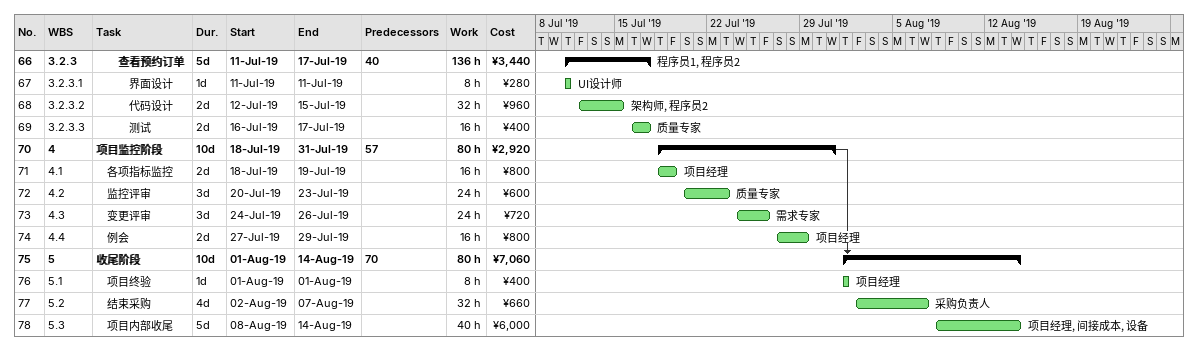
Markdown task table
| ID | WBS | Task | Duration | Start | Finish | Predecessors | Resources | Work (h) | Cost (¥) |
|---|---|---|---|---|---|---|---|---|---|
| 66 | 3.2.3 | **查看预约订单** | 5d | 2019-07-11 | 2019-07-17 | 40 | 程序员1, 程序员2 | 136 | 3440 |
| 67 | 3.2.3.1 | 界面设计 | 1d | 2019-07-11 | 2019-07-11 |  | UI设计师 | 8 | 280 |
| 68 | 3.2.3.2 | 代码设计 | 2d | 2019-07-12 | 2019-07-15 |  | 架构师, 程序员2 | 32 | 960 |
| 69 | 3.2.3.3 | 测试 | 2d | 2019-07-16 | 2019-07-17 |  | 质量专家 | 16 | 400 |
| 70 | 4 | **项目监控阶段** | 10d | 2019-07-18 | 2019-07-31 | 57 |  | 80 | 2920 |
| 71 | 4.1 | 各项指标监控 | 2d | 2019-07-18 | 2019-07-19 |  | 项目经理 | 16 | 800 |
| 72 | 4.2 | 监控评审 | 3d | 2019-07-20 | 2019-07-23 |  | 质量专家 | 24 | 600 |
| 73 | 4.3 | 变更评审 | 3d | 2019-07-24 | 2019-07-26 |  | 需求专家 | 24 | 720 |
| 74 | 4.4 | 例会 | 2d | 2019-07-27 | 2019-07-29 |  | 项目经理 | 16 | 800 |
| 75 | 5 | **收尾阶段** | 10d | 2019-08-01 | 2019-08-14 | 70 |  | 80 | 7060 |
| 76 | 5.1 | 项目终验 | 1d | 2019-08-01 | 2019-08-01 |  | 项目经理 | 8 | 400 |
| 77 | 5.2 | 结束采购 | 4d | 2019-08-02 | 2019-08-07 |  | 采购负责人 | 32 | 660 |
| 78 | 5.3 | 项目内部收尾 | 5d | 2019-08-08 | 2019-08-14 |  | 项目经理, 间接成本, 设备 | 40 | 6000 |
